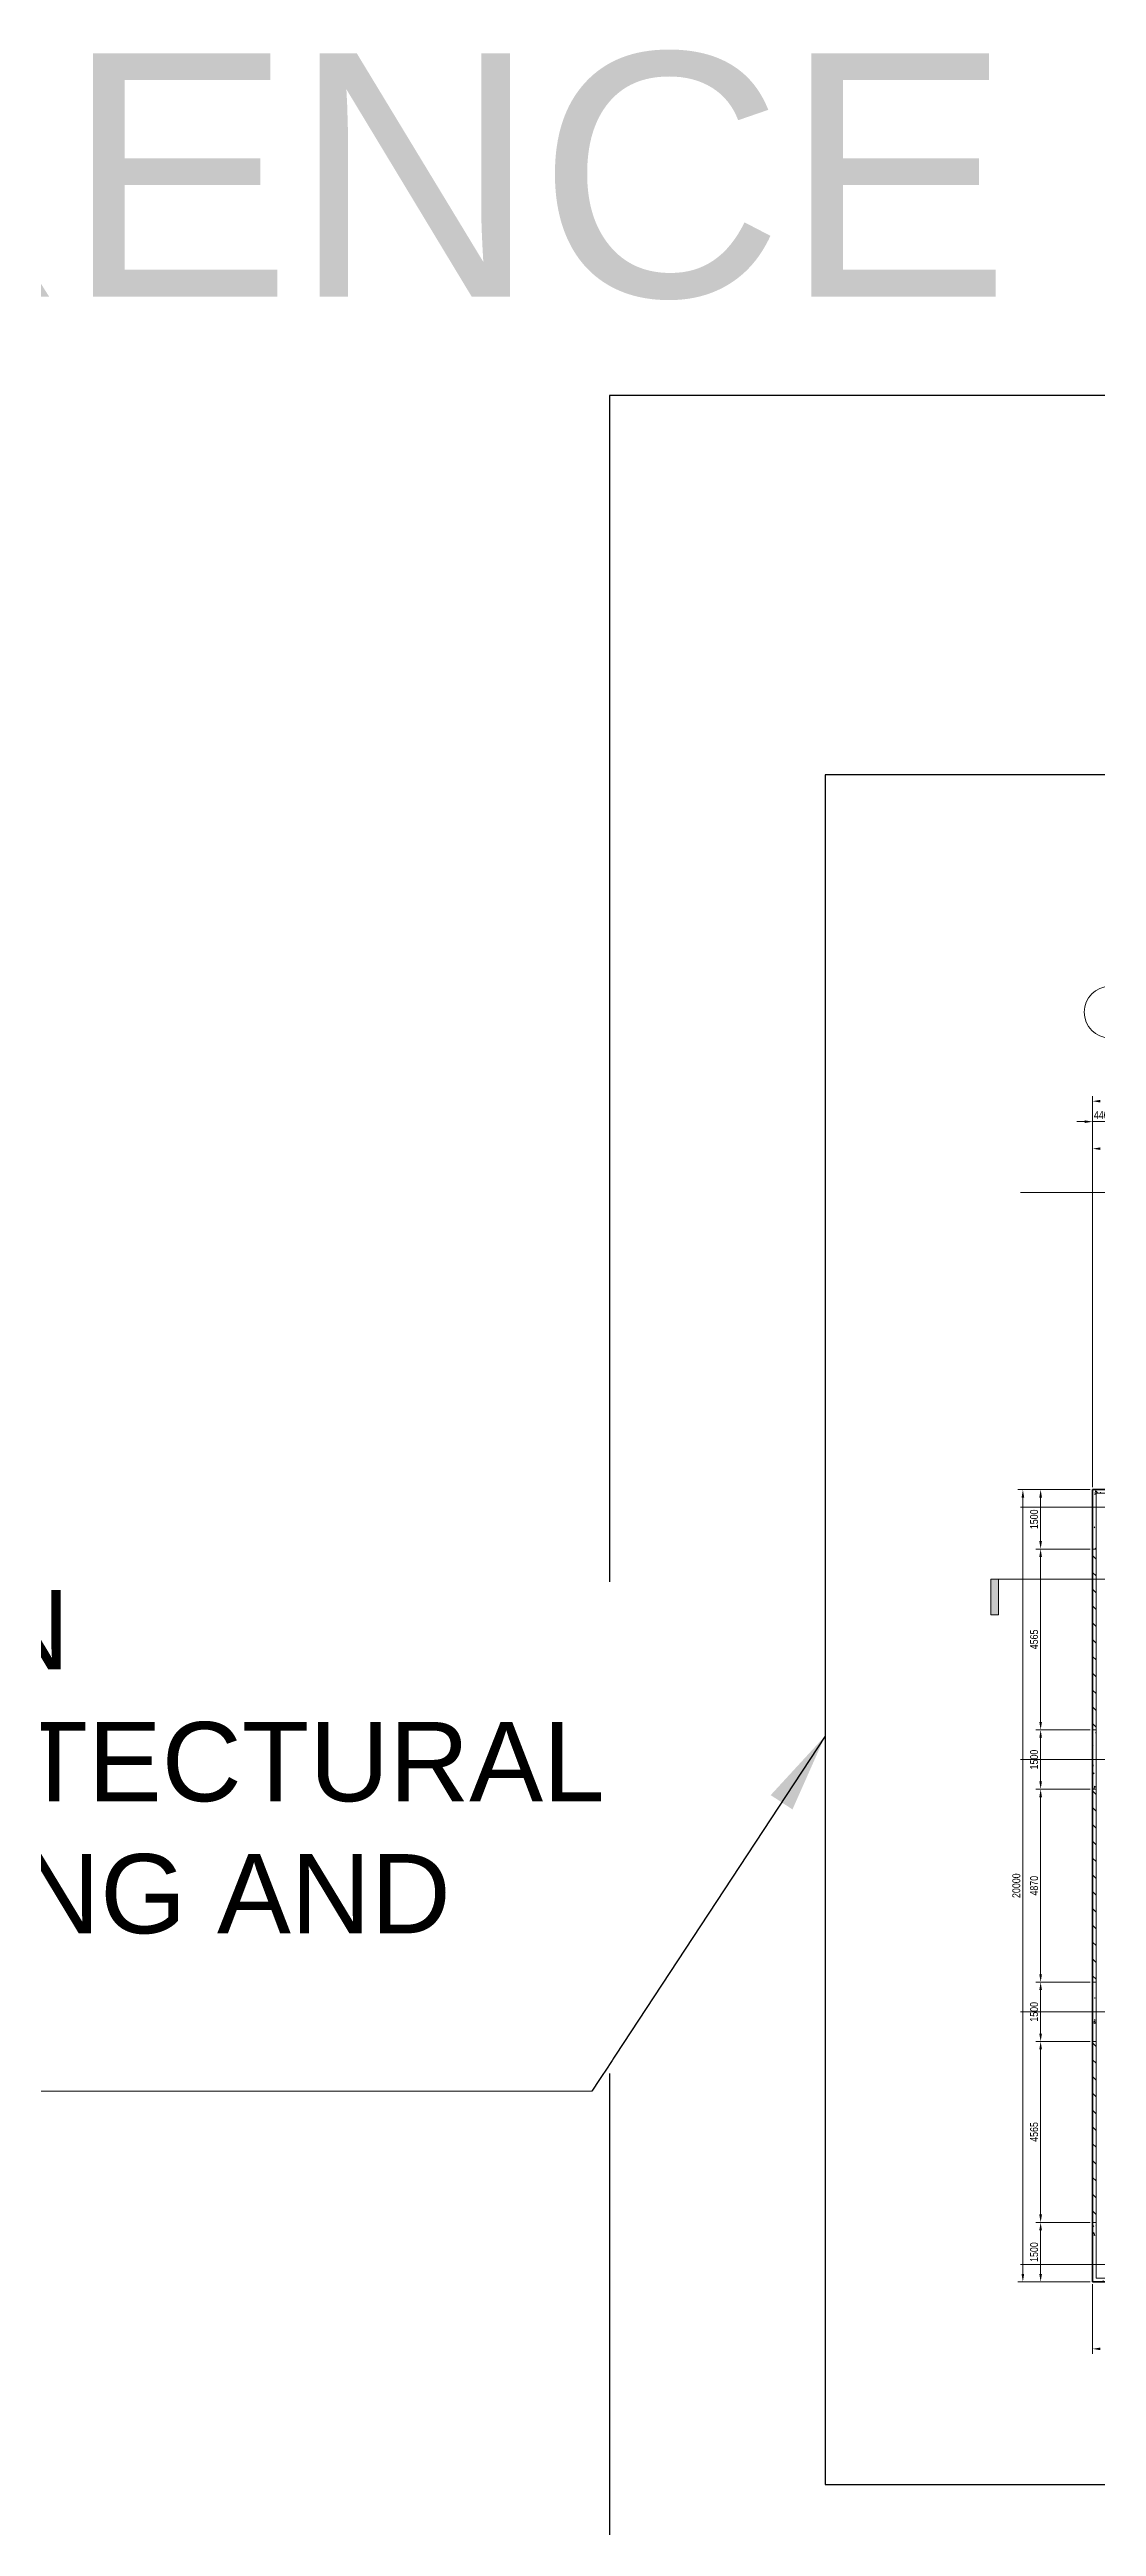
# Model space of a CAD drawing. Header units: millimetres. Extents: x -31954 to 493870, y 99509 to 604061.
# Drawn here: x 225193 to 251607, y 476007 to 538540 of the extents above; entities that cross this region are included whole.
import ezdxf

# ---------------------------------------------------------------- set-up
doc = ezdxf.new("R2010")
doc.units = ezdxf.units.MM
doc.header["$LTSCALE"] = 10
doc.linetypes.add('Center', pattern=[2, 1.25, -0.25, 0.25, -0.25])
for name, color, linetype, lineweight in [('A-ANNOTATIONS', 1, 'Continuous', 9), ('A-HATCH', 9, 'Continuous', 0), ('A-WALL', 2, 'Continuous', 18), ('S-COLUMN-STEEL-SECTION', 4, 'Continuous', 25), ('S-CONC INSTRUCTIONS', 210, 'Continuous', 9), ('S-GRID', 6, 'Center', 9)]:
    doc.layers.add(name, color=color, linetype=linetype, lineweight=lineweight)
doc.styles.add('AnnoText', font='arial.ttf', dxfattribs={"width": 0.8, "height": 2})
doc.styles.add('Revit_Arial', font='arial.ttf')
doc.dimstyles.new('DIM', dxfattribs={"dimscale": 1000, "dimtxt": 2, "dimasz": 2, "dimexe": 0.787402, "dimexo": 0.492126, "dimtad": 1, "dimdec": 0, "dimzin": 0, "dimdsep": 46, "dimtxsty": 'Revit_Arial', "dimcen": 0, "dimazin": 0, "dimtfac": 1, "dimtdec": 0, "dimtix": 1, "dimtmove": 0, "dimatfit": 3, "dimfxl": 1, "dimtvp": 1, "dimtfill": 1, "dimtolj": 1, "dimtzin": 0, "dimarcsym": 2})
pattern_1 = [(320, (271359.46, 491699.5), (-63.756, -728.737), [76.2, -838.2]), (265, (271359.5, 491699.5), (764.228, 140.972), [60.96, -670.56]), (10.451, (271354.15, 491638.8), (700.467, -587.77), [64.76, -712.36]), (316.184, (271562.7, 491699.5), (-168.17, -1084.316), [114.3, -1257.3]), (6.636, (271548.6, 491609.2), (989.71, -949.61), [97.14, -1068.54]), (261.184, (271562.7, 491699.5), (989.7, -949.62), [91.44, -1005.84]), (291, (271511.86, 491597.9), (-409.06, -606.458), [76.2, -838.2]), (236, (271511.9, 491597.9), (736.753, -247.208), [60.96, -670.56]), (341.451, (271477.8, 491547.4), (327.685, -853.668), [64.76, -712.36]), (307.5, (271359.46, 491699.52), (338.22, -12.3547), [33.528, -628.904, 33.528, -647.192, -673.1]), (307.5, (271359.46, 491699.52), (338.22, -12.3547), [-1343.152, 33.528, -639.572]), (277.5, (271359.46, 491699.52), (400.722, -267.279), [33.528, -354.584, 33.528, -613.664, -256.54]), (277.5, (271359.46, 491699.52), (400.722, -267.279), [-1035.304, 33.528, -223.012]), (237.5, (271359.46, 491926.1), (-22.9153, -542.3633), [33.528, -220.472, 33.528, -758.952, -1051.56]), (237.5, (271359.46, 491926.1), (-22.9153, -542.3633), [-1046.48, 33.528, -1018.032]), (227.5, (271359.46, 492027.7), (101.707, -592.517), [33.528, -296.672, 33.528, -492.76, -746.76]), (227.5, (271359.46, 492027.7), (101.707, -592.517), [-856.488, 33.528, -713.232])]
pattern_2 = [(315, (271359.46, 491699.52), (212.132, 212.132), [])]

# ---------------------------------------------------------------- blocks, each defined once
blk = doc.blocks.new('Section - M_Section Tail - Filled-14299-Ground Floor Level')
at = {"layer": 'A-ANNOTATIONS'}
blk.add_hatch(color=256, dxfattribs=at).paths.add_polyline_path([(0, 9), (0, 0), (-2, 0), (-2, 9)], flags=0)
at = {"layer": 'A-ANNOTATIONS', "lineweight": 18}
for p, q in [((0, 9), (-2, 9)), ((-2, 9), (-2, 0)), ((0, 0), (0, 9)), ((-2, 0), (0, 0))]:
    blk.add_line(p, q, dxfattribs=at)
blk = doc.blocks.new('Grid - M_Grid Head - Circle-10837-Second Floor Level')
at = {"layer": 'S-GRID', "linetype": 'Continuous'}
blk.add_circle((0, 0), 6.5, dxfattribs=at)

msp = doc.modelspace()

# ---------------------------------------------------------------- hatches: boundary and pattern name
at = {"layer": 'A-HATCH', "lineweight": 9}
h = msp.add_hatch(dxfattribs=at)
h.set_pattern_fill('FP_3', color=256, angle=-90, style=0, pattern_type=2)
h.set_pattern_definition(pattern_1)
h.paths.add_polyline_path([(251509.9, 502093.7), (253009.9, 502093.7), (253009.9, 502183.7), (251509.9, 502183.7)], flags=0)
h = msp.add_hatch(dxfattribs=at)
h.set_pattern_fill('FP_3', color=256, angle=-90, style=0, pattern_type=2)
h.set_pattern_definition(pattern_1)
h.paths.add_polyline_path([(251509.9, 500683.7), (251599.9, 500683.7), (251599.9, 502093.7), (251509.9, 502093.7), (251509.9, 501445.2)], flags=0)
h = msp.add_hatch(dxfattribs=at)
h.set_pattern_fill('FP_2', color=256, angle=-90, style=0, pattern_type=2)
h.set_pattern_definition(pattern_2)
h.paths.add_polyline_path([(251509.9, 496118.7), (251599.9, 496118.7), (251599.9, 500683.7), (251509.9, 500683.7), (251509.9, 500202.5)], flags=0)
h = msp.add_hatch(dxfattribs=at)
h.set_pattern_fill('FP_3', color=256, angle=-90, style=0, pattern_type=2)
h.set_pattern_definition(pattern_1)
h.paths.add_polyline_path([(251509.9, 494618.7), (251599.9, 494618.7), (251599.9, 496118.7), (251509.9, 496118.7), (251509.9, 495231.6)], flags=0)
h = msp.add_hatch(dxfattribs=at)
h.set_pattern_fill('FP_2', color=256, angle=-90, style=0, pattern_type=2)
h.set_pattern_definition(pattern_2)
h.paths.add_polyline_path([(251509.9, 489748.7), (251599.9, 489748.7), (251599.9, 494618.7), (251509.9, 494618.7), (251509.9, 490260.8)], flags=0)
h = msp.add_hatch(dxfattribs=at)
h.set_pattern_fill('FP_3', color=256, angle=-90, style=0, pattern_type=2)
h.set_pattern_definition(pattern_1)
h.paths.add_polyline_path([(251509.9, 489748.7), (251509.9, 488248.7), (251599.9, 488248.7), (251599.9, 489748.7)], flags=0)
h = msp.add_hatch(dxfattribs=at)
h.set_pattern_fill('FP_2', color=256, angle=-90, style=0, pattern_type=2)
h.set_pattern_definition(pattern_2)
h.paths.add_polyline_path([(251509.9, 487775.3), (251509.9, 483683.7), (251599.9, 483683.7), (251599.9, 488248.7), (251509.9, 488248.7)], flags=0)
h = msp.add_hatch(dxfattribs=at)
h.set_pattern_fill('FP_3', color=256, angle=-90, style=0, pattern_type=2)
h.set_pattern_definition(pattern_1)
h.paths.add_polyline_path([(251509.9, 483683.7), (251509.9, 482273.7), (251599.9, 482273.7), (251599.9, 483683.7)], flags=0)
h = msp.add_hatch(dxfattribs=at)
h.set_pattern_fill('FP_3', color=256, angle=-90, style=0, pattern_type=2)
h.set_pattern_definition(pattern_1)
h.paths.add_polyline_path([(251509.9, 482183.7), (253009.9, 482183.7), (253009.9, 482273.7), (251509.9, 482273.7)], flags=0)

# ---------------------------------------------------------------- linework, layer by layer
at = {"layer": 'A-ANNOTATIONS'}
for p, q in [((251509.9, 502246.2), (251509.9, 512114.8)), ((251309.9, 511473.1), (251109.9, 511473.1)), ((251949.9, 511473.1), (251509.9, 511473.1)), ((251509.9, 511410.6), (251509.9, 511348.1)), ((251509.9, 502246.2), (251509.9, 510916.3)), ((251447.4, 502183.7), (249626.4, 502183.7)), ((251447.4, 502183.7), (250074.5, 502183.7)), ((249751.4, 482383.7), (249751.4, 501983.7)), ((250199.5, 500883.7), (250199.5, 501983.7)), ((251447.4, 500683.7), (250074.5, 500683.7)), ((251447.4, 500683.7), (250074.5, 500683.7)), ((250199.5, 496318.7), (250199.5, 500483.7)), ((293521.9, 499919.7), (249140.1, 499919.7)), ((251447.4, 496118.7), (250074.5, 496118.7)), ((251447.4, 496118.7), (250074.5, 496118.7)), ((250199.5, 494818.7), (250199.5, 495918.7)), ((251447.4, 494618.7), (250074.5, 494618.7)), ((251447.4, 494618.7), (250074.5, 494618.7)), ((250199.5, 489948.7), (250199.5, 494418.7)), ((251447.4, 489748.7), (250074.5, 489748.7)), ((251447.4, 489748.7), (250074.5, 489748.7)), ((250199.5, 488448.7), (250199.5, 489548.7)), ((251447.4, 488248.7), (250074.5, 488248.7)), ((251447.4, 488248.7), (250074.5, 488248.7)), ((250199.5, 483883.7), (250199.5, 488048.7)), ((251447.4, 483683.7), (250074.5, 483683.7)), ((251447.4, 483683.7), (250074.5, 483683.7)), ((250199.5, 482383.7), (250199.5, 483483.7)), ((251447.4, 482183.7), (249626.4, 482183.7)), ((251447.4, 482183.7), (250074.5, 482183.7)), ((251509.9, 482121.2), (251509.9, 480365.3))]:
    msp.add_line(p, q, dxfattribs=at)
for points in [[(251709.9, 512023.1), (251709.9, 511956.4), (251509.9, 511989.8)], [(251309.9, 511506.4), (251309.9, 511439.8), (251509.9, 511473.1)], [(251709.9, 510824.6), (251709.9, 510758), (251509.9, 510791.3)], [(249718.1, 501983.7), (249784.8, 501983.7), (249751.4, 502183.7)], [(250166.1, 501983.7), (250232.8, 501983.7), (250199.5, 502183.7)], [(250166.1, 500883.7), (250232.8, 500883.7), (250199.5, 500683.7)], [(250166.1, 500483.7), (250232.8, 500483.7), (250199.5, 500683.7)], [(250166.1, 496318.7), (250232.8, 496318.7), (250199.5, 496118.7)], [(250166.1, 495918.7), (250232.8, 495918.7), (250199.5, 496118.7)], [(250166.1, 494818.7), (250232.8, 494818.7), (250199.5, 494618.7)], [(250166.1, 494418.7), (250232.8, 494418.7), (250199.5, 494618.7)], [(250166.1, 489948.7), (250232.8, 489948.7), (250199.5, 489748.7)], [(250166.1, 489548.7), (250232.8, 489548.7), (250199.5, 489748.7)], [(250166.1, 488448.7), (250232.8, 488448.7), (250199.5, 488248.7)], [(250166.1, 488048.7), (250232.8, 488048.7), (250199.5, 488248.7)], [(250166.1, 483883.7), (250232.8, 483883.7), (250199.5, 483683.7)], [(250166.1, 483483.7), (250232.8, 483483.7), (250199.5, 483683.7)], [(249718.1, 482383.7), (249784.8, 482383.7), (249751.4, 482183.7)], [(250166.1, 482383.7), (250232.8, 482383.7), (250199.5, 482183.7)], [(251709.9, 480523.6), (251709.9, 480457), (251509.9, 480490.3)]]:
    msp.add_solid(points, dxfattribs=at)
at = {"layer": 'A-WALL', "lineweight": 35}
for p, q in [((251509.9, 502183.7), (280509.9, 502183.7)), ((251509.9, 502183.7), (251509.9, 482183.7)), ((251509.9, 482183.7), (259770, 482183.7))]:
    msp.add_line(p, q, dxfattribs=at)
at = {"layer": 'A-WALL'}
for p, q in [((251599.9, 502093.7), (280599.9, 502093.7)), ((251599.9, 502093.7), (251599.9, 482273.7)), ((251509.9, 500683.7), (251599.9, 500683.7)), ((251599.9, 496118.7), (251509.9, 496118.7)), ((251509.9, 494618.7), (251599.9, 494618.7)), ((251599.9, 489748.7), (251509.9, 489748.7)), ((251509.9, 488248.7), (251599.9, 488248.7)), ((251599.9, 483683.7), (251509.9, 483683.7)), ((251599.9, 482273.7), (259770, 482273.7))]:
    msp.add_line(p, q, dxfattribs=at)
at = {"layer": 'Defpoints'}
for points in [[(239324.1, 529809.5), (239324.1, 339591.4), (302945.5, 339591.4), (302945.5, 529809.5)], [(244760.1, 477066.4), (299069.3, 477066.4), (299069.3, 520231.9), (244760.1, 520231.9)]]:
    msp.add_lwpolyline(points, close=True, dxfattribs=at)
at = {"layer": 'S-COLUMN-STEEL-SECTION'}
for p, q in [((251509.9, 482183.7), (251509.9, 502183.7)), ((251509.9, 502183.7), (280509.9, 502183.7)), ((259770, 482183.7), (251509.9, 482183.7))]:
    msp.add_line(p, q, dxfattribs=at)
at = {"layer": 'S-CONC INSTRUCTIONS'}
msp.add_line((178970, 486994.8), (238877.4, 486994.8), dxfattribs=at)
at = {"layer": 'S-GRID'}
for p, q in [((249692.4, 509688.7), (292326.3, 509688.7)), ((249692.4, 501743.7), (292326.3, 501743.7)), ((249692.4, 495368.7), (292326.3, 495368.7)), ((249692.4, 488998.7), (292326.3, 488998.7)), ((249692.4, 482623.7), (292326.3, 482623.7))]:
    msp.add_line(p, q, dxfattribs=at)

# ---------------------------------------------------------------- block references
at = {"layer": 'A-ANNOTATIONS', "lineweight": 18, "extrusion": (0, 0, -1), "xscale": 99.99999999999993, "yscale": 99.99999999999993, "zscale": 99.99999999999993, "rotation": 180.0000000000005}
msp.add_blockref('Section - M_Section Tail - Filled-14299-Ground Floor Level', (-249140.1, 499919.7), dxfattribs=at)
at = {"layer": 'S-GRID', "linetype": 'Continuous', "xscale": 99.99999999999993, "yscale": 99.99999999999993, "zscale": 99.99999999999993}
msp.add_blockref('Grid - M_Grid Head - Circle-10837-Second Floor Level', (251949.9, 514238), dxfattribs=at)

# ---------------------------------------------------------------- texts
at = {"layer": 'A-ANNOTATIONS', "insert": (251729.9, 511637.7), "char_height": 200, "attachment_point": 5, "style": 'AnnoText'}
msp.add_mtext('440', dxfattribs=at)
at = {"layer": 'A-ANNOTATIONS', "char_height": 200, "attachment_point": 5, "rotation": 90, "style": 'AnnoText'}
for s, insert in [('1500', (250034.8, 501433.7)), ('4565', (250034.8, 498401.2)), ('1500', (250034.8, 495368.7)), ('20000', (249586.8, 492183.7)), ('4870', (250034.8, 492183.7)), ('1500', (250034.8, 488998.7)), ('4565', (250034.8, 485966.2)), ('1500', (250034.8, 482933.7))]:
    msp.add_mtext(s, dxfattribs=dict(at, insert=insert))
at = {"layer": 'Defpoints', "style": 'Revit_Arial'}
msp.add_text('REFERENCE ARCHITECTURAL PLANS', height=6147.081, dxfattribs=at).set_placement((196479.5, 532301.6))

# ---------------------------------------------------------------- next in the draw order: texts
at = {"layer": 'S-CONC INSTRUCTIONS', "insert": (179595, 487619.8), "char_height": 2000, "attachment_point": 7, "style": 'Revit_Arial', "bg_fill": 3, "box_fill_scale": 1.1, "bg_fill_color": 256, "bg_fill_true_color": 13158600, "bg_fill_transparency": 0}
msp.add_mtext('BASED ON GROUND FLOOR PLAN\\PFOOTING SCHEDULE AND ARCHITECTURAL\\PWALL SECTION E-E DRAW FOOTING AND \\PFOUNDATION PLAN', dxfattribs=at)

# ---------------------------------------------------------------- next in the draw order: leaders
at = {"layer": 'S-CONC INSTRUCTIONS'}
msp.add_leader([(244760.1, 495962.4), (238877.4, 486994.8)], dimstyle='DIM', dxfattribs=at)

doc.saveas('drawing.dxf')
